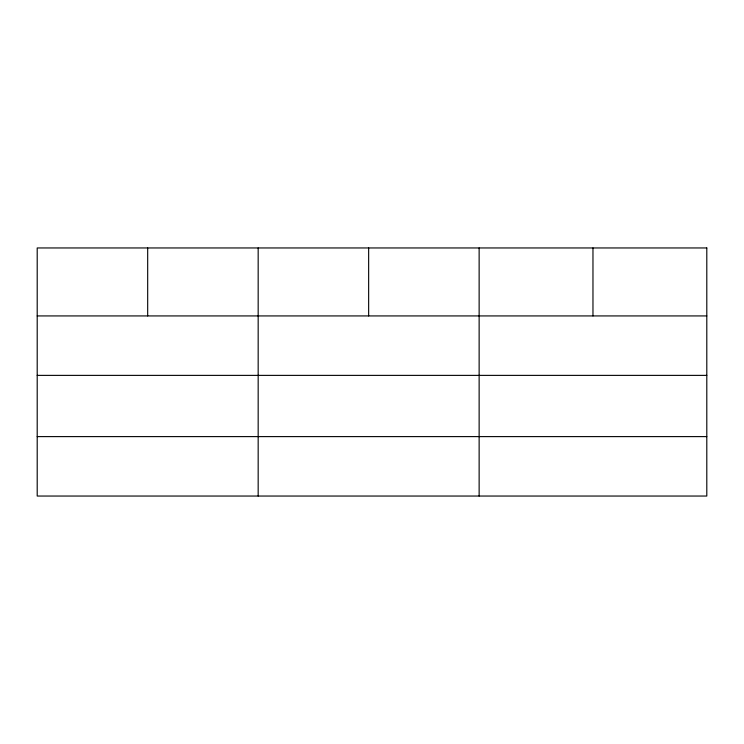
<?xml version="1.0" encoding="UTF-8"?>
<svg xmlns="http://www.w3.org/2000/svg" width="744" height="744" viewBox="0 0 744 744"><rect width="100%" height="100%" fill="white"/><g stroke="black" fill="none" stroke-linecap="round" stroke-linejoin="round"><path stroke-width="1.12" d="M37.2 315.93L706.8 315.93M37.2 375.376L706.8 375.376M37.2 436.607L706.8 436.607M592.968 247.957L592.968 315.93M479.136 247.957L479.136 496.043M368.652 247.957L368.652 315.93M258.168 247.957L258.168 496.043M147.684 247.957L147.684 315.93M706.8 247.957L37.2 247.957L37.2 496.043L706.8 496.043L706.8 247.957"/></g></svg>
